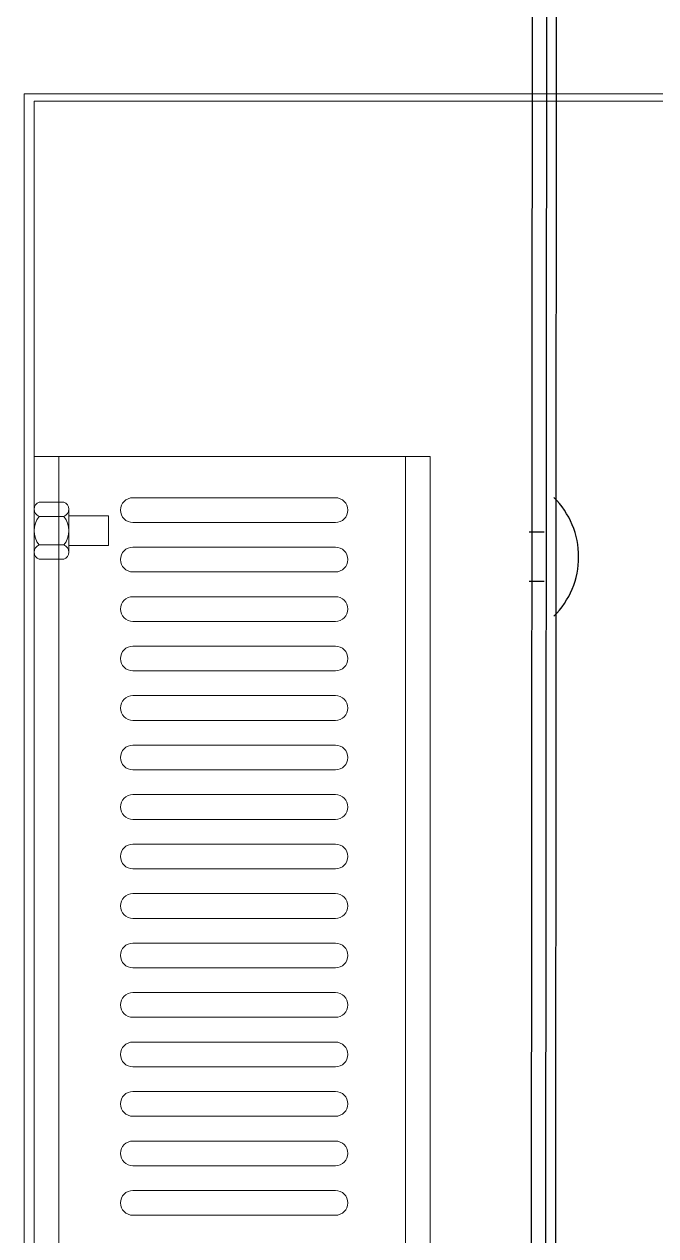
# Model space of a CAD drawing. Extents: x 54056 to 359947, y -41534 to 373650.
# Drawn here: x 84256.1 to 84383.7, y -36438.8 to -36194 of the extents above; entities that cross this region are included whole.
import ezdxf

# ---------------------------------------------------------------- set-up
doc = ezdxf.new("R2010")
doc.units = 0
doc.header["$LTSCALE"] = 3
doc.header["$MEASUREMENT"] = 0
doc.linetypes.add('CENTER', pattern=[50.8, 31.75, -6.35, 6.35, -6.35])
doc.layers.get('0').update_dxf_attribs({"linetype": 'CONTINUOUS', "lineweight": 30})
doc.layers.add('02___PRT_ALL_AXES', color=7, linetype='CONTINUOUS')
doc.layers.add('1', color=6, linetype='CENTER')
doc.layers.add('DIM', color=4, linetype='CONTINUOUS', lineweight=20)

# ---------------------------------------------------------------- blocks, each defined once
blk = doc.blocks.new('555115')
at = {"color": 0, "linetype": 'ByBlock', "lineweight": -2}
for p, q in [((104820.52, -9172.05), (104820.52, -9772.05)), ((105090.52, -9172.05), (104822.52, -9172.05)), ((105090.52, -9173.55), (104822.52, -9173.55)), ((104822.52, -9613.55), (104822.52, -9173.55)), ((104822.52, -9173.55), (104822.52, -9772.05)), ((104822.52, -9173.55), (104822.52, -9613.55)), ((104827.52, -9245.32), (104827.52, -9605.32)), ((104897.52, -9245.32), (104897.52, -9605.32)), ((104902.52, -9245.32), (104902.52, -9605.32)), ((104842.46, -9253.66), (104883.4, -9253.66)), ((104822.52, -9264.65), (104822.52, -9255.99)), ((104823.52, -9254.55), (104828.52, -9254.55)), ((104829.52, -9264.65), (104829.52, -9255.99)), ((104823.52, -9257.43), (104828.52, -9257.43)), ((104829.52, -9263.32), (104829.52, -9257.32)), ((104829.52, -9257.32), (104837.52, -9257.32)), ((104837.52, -9257.32), (104837.52, -9263.32)), ((104842.46, -9258.66), (104883.4, -9258.66)), ((104823.52, -9263.21), (104828.52, -9263.21)), ((104837.52, -9263.32), (104829.52, -9263.32)), ((104842.46, -9263.66), (104883.4, -9263.66)), ((104823.52, -9266.09), (104828.52, -9266.09)), ((104842.46, -9268.66), (104883.4, -9268.66)), ((104842.46, -9273.66), (104883.4, -9273.66)), ((104842.46, -9278.66), (104883.4, -9278.66)), ((104820.52, -9293.82), (104820.52, -9283.82)), ((104842.46, -9283.66), (104883.4, -9283.66)), ((104842.46, -9288.66), (104883.4, -9288.66)), ((104842.46, -9293.66), (104883.4, -9293.66)), ((104842.46, -9298.66), (104883.4, -9298.66)), ((104842.46, -9303.66), (104883.4, -9303.66)), ((104842.46, -9308.66), (104883.4, -9308.66)), ((104842.46, -9313.66), (104883.4, -9313.66)), ((104842.46, -9318.66), (104883.4, -9318.66)), ((104842.46, -9323.66), (104883.4, -9323.66)), ((104842.46, -9328.66), (104883.4, -9328.66)), ((104842.46, -9333.66), (104883.4, -9333.66)), ((104842.46, -9338.66), (104883.4, -9338.66)), ((104842.46, -9343.66), (104883.4, -9343.66)), ((104842.46, -9348.66), (104883.4, -9348.66)), ((104842.46, -9353.66), (104883.4, -9353.66)), ((104842.46, -9358.66), (104883.4, -9358.66)), ((104842.46, -9363.66), (104883.4, -9363.66)), ((104842.46, -9368.66), (104883.4, -9368.66)), ((104842.46, -9373.66), (104883.4, -9373.66)), ((104842.46, -9378.66), (104883.4, -9378.66)), ((104842.46, -9383.66), (104883.4, -9383.66)), ((104842.46, -9388.66), (104883.4, -9388.66)), ((104842.46, -9393.66), (104883.4, -9393.66)), ((104842.46, -9398.66), (104883.4, -9398.66))]:
    blk.add_line(p, q, dxfattribs=at)
for centre, radius, start, end in [((104842.46, -9256.16), 2.5, 90, 270), ((104883.4, -9256.16), 2.5, 270, 90), ((104824.06, -9255.99), 1.54, 110.57, 249.43), ((104827.98, -9255.99), 1.54, 290.57, 69.43), ((104827.19, -9260.32), 4.67, 141.7868, 218.2132), ((104824.85, -9260.32), 4.67, 321.7868, 38.2132), ((104824.06, -9264.65), 1.54, 110.57, 249.43), ((104827.98, -9264.65), 1.54, 290.57, 69.43), ((104842.46, -9266.16), 2.5, 90, 270), ((104883.4, -9266.16), 2.5, 270, 90), ((104842.46, -9276.16), 2.5, 90, 270), ((104883.4, -9276.16), 2.5, 270, 90), ((104842.46, -9286.16), 2.5, 90, 270), ((104883.4, -9286.16), 2.5, 270, 90), ((104842.46, -9296.16), 2.5, 90, 270), ((104883.4, -9296.16), 2.5, 270, 90), ((104842.46, -9306.16), 2.5, 90, 270), ((104883.4, -9306.16), 2.5, 270, 90), ((104842.46, -9316.16), 2.5, 90, 270), ((104883.4, -9316.16), 2.5, 270, 90), ((104842.46, -9326.16), 2.5, 90, 270), ((104883.4, -9326.16), 2.5, 270, 90), ((104842.46, -9336.16), 2.5, 90, 270), ((104883.4, -9336.16), 2.5, 270, 90), ((104842.46, -9346.16), 2.5, 90, 270), ((104883.4, -9346.16), 2.5, 270, 90), ((104842.46, -9356.16), 2.5, 90, 270), ((104883.4, -9356.16), 2.5, 270, 90), ((104842.46, -9366.16), 2.5, 90, 270), ((104883.4, -9366.16), 2.5, 270, 90), ((104842.46, -9376.16), 2.5, 90, 270), ((104883.4, -9376.16), 2.5, 270, 90), ((104842.46, -9386.16), 2.5, 90, 270), ((104883.4, -9386.16), 2.5, 270, 90), ((104842.46, -9396.16), 2.5, 90, 270), ((104883.4, -9396.16), 2.5, 270, 90)]:
    blk.add_arc(centre, radius, start, end, dxfattribs=at)
at = {"layer": '1', "color": 0, "linetype": 'ByBlock', "lineweight": -2}
for p, q in [((104820.52, -9212.05), (104820.52, -9172.05)), ((104820.52, -9172.05), (104822.52, -9172.05)), ((104822.52, -9212.05), (104822.52, -9173.55)), ((104822.52, -9245.32), (104902.52, -9245.32))]:
    blk.add_line(p, q, dxfattribs=at)

msp = doc.modelspace()

# ---------------------------------------------------------------- linework, layer by layer
at = {"color": 3, "linetype": 'Continuous'}
for p, q in [((84359.291, -35464.953), (84357.946, -37222.153)), ((84360.946, -37222.153), (84362.291, -35464.953))]:
    msp.add_line(p, q, dxfattribs=at)
at = {"color": 7, "linetype": 'Continuous'}
msp.add_line((84362.96, -37222.153), (84364.215, -35464.953), dxfattribs=at)
at = {"layer": '02___PRT_ALL_AXES', "color": 7, "linetype": 'Continuous'}
for p, q in [((84361.145, -36296.653), (84358.145, -36296.653)), ((84361.145, -36306.653), (84358.145, -36306.653))]:
    msp.add_line(p, q, dxfattribs=at)
msp.add_arc((84351.245, -36301.653), 16.9, 314.76027, 45.23973, dxfattribs=at)

# ---------------------------------------------------------------- block references
at = {"layer": 'DIM', "color": 2}
msp.add_blockref('555115', (-20564.375, -27036.044), dxfattribs=at)

doc.saveas('drawing.dxf')
